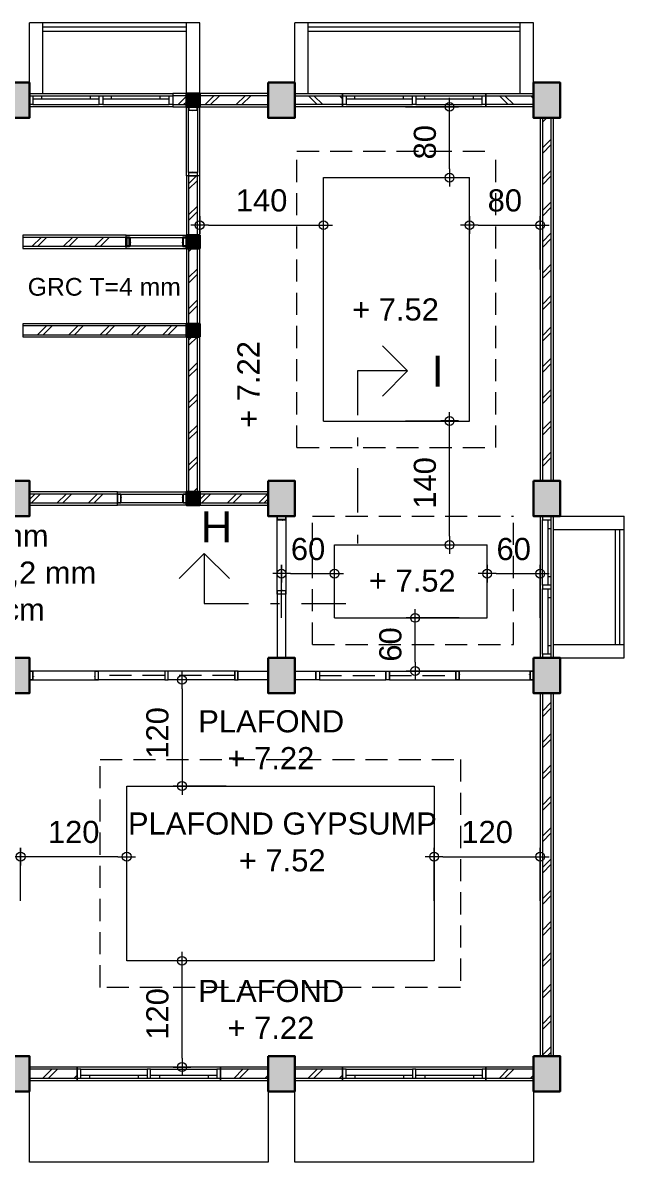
# Model space of a CAD drawing. Header units: millimetres. Extents: x -11 to 1625, y -267 to 180.
# Drawn here: x 934.03 to 940.83, y -131.76 to -118.88 of the extents above; entities that cross this region are included whole.
import ezdxf

# ---------------------------------------------------------------- set-up
doc = ezdxf.new("R2010")
doc.units = ezdxf.units.MM
doc.linetypes.add('DASHDOT', pattern=[1, 0.5, -0.25, 0, -0.25])
doc.linetypes.add('HIDDEN', pattern=[0.375, 0.25, -0.125])
for name, color, linetype, lineweight in [('ars', 11, 'Continuous', 5), ('dinding', 5, 'Continuous', 15), ('KOLOM', 1, 'Continuous', 30), ('kus', 63, 'Continuous', 15), ('lan', 7, 'Continuous', 15), ('not', 7, 'Continuous', 20), ('PARTISI', 190, 'Continuous', 9), ('pla', 213, 'Continuous', 15), ('sol kol', 8, 'Continuous', 0), ('u', 6, 'Continuous', 20)]:
    doc.layers.add(name, color=color, linetype=linetype, lineweight=lineweight)
doc.styles.get("Standard").update_dxf_attribs({"font": 'ARIALUNI.TTF'})
doc.dimstyles.new('SK100', dxfattribs={"dimtxt": 0.25, "dimasz": 0.1, "dimexe": 0.1, "dimexo": 0, "dimgap": 0.15, "dimtad": 1, "dimdec": 0, "dimlfac": 100, "dimzin": 12, "dimdsep": 46, "dimtxsty": 'Standard', "dimblk": 'BULAT', "dimcen": 0.1, "dimclrd": 256, "dimclre": 256, "dimclrt": 256, "dimadec": 0, "dimazin": 3, "dimtfac": 1, "dimtdec": 0, "dimtofl": 0, "dimtmove": 0, "dimatfit": 3, "dimldrblk": 'BULAT', "dimfxl": 0, "dimtolj": 1, "dimtzin": 0, "dimlwd": -1, "dimlwe": -1, "dimarcsym": 0})
pattern_1 = [(45, (926.45462, -132.3344), (-0.1767767, 0.1767767), []), (45, (926.51712, -132.3344), (-0.1767767, 0.1767767), [])]
pattern_2 = [(45, (927.45462, -132.3344), (-0.1767767, 0.1767767), []), (45, (927.51712, -132.3344), (-0.1767767, 0.1767767), [])]

# ---------------------------------------------------------------- blocks, each defined once
blk = doc.blocks.new('KP')
at = {"layer": 'KOLOM'}
blk.add_lwpolyline([(0.075, -0.075), (-0.075, -0.075), (-0.075, 0.075), (0.075, 0.075), (0.075, -0.075)], dxfattribs=at)
blk = doc.blocks.new('K1')
at = {"layer": 'KOLOM'}
blk.add_lwpolyline([(0.2, 0.15), (-0.2, 0.15), (-0.2, -0.15), (0.2, -0.15), (0.2, 0.15)], dxfattribs=at)
blk = doc.blocks.new('BULAT')
for p, q in [((-1, 0), (1, 0)), ((0, -1), (0, 1))]:
    blk.add_line(p, q)
blk.add_circle((0, 0), 0.5)
blk = doc.blocks.new('*D3266')
at = {"layer": 'Defpoints', "color": 0, "ltscale": 0.15}
for p in [(939.88, -121.171), (939.08, -121.671), (939.88, -121.671)]:
    blk.add_point(p, dxfattribs=at)
at = {"layer": 'u', "ltscale": 0.15}
for p, q in [((939.08, -121.671), (939.08, -121.071)), ((939.88, -121.671), (939.88, -121.071)), ((939.18, -121.171), (939.78, -121.171))]:
    blk.add_line(p, q, dxfattribs=at)
at = {"layer": 'u', "ltscale": 0.15, "xscale": 0.1, "yscale": 0.1, "zscale": 0.1, "rotation": 180}
blk.add_blockref('BULAT', (939.08, -121.171), dxfattribs=at)
at = {"layer": 'u', "ltscale": 0.15, "xscale": 0.1, "yscale": 0.1, "zscale": 0.1}
blk.add_blockref('BULAT', (939.88, -121.171), dxfattribs=at)
at = {"layer": 'u', "ltscale": 0.15, "insert": (939.48, -120.893), "char_height": 0.25, "attachment_point": 5}
blk.add_mtext('\\A1;80', dxfattribs=at)
blk = doc.blocks.new('*D3267')
at = {"layer": 'Defpoints', "color": 0, "ltscale": 0.15}
for p in [(937.43, -121.171), (936.03, -121.671), (937.43, -121.671)]:
    blk.add_point(p, dxfattribs=at)
at = {"layer": 'u', "ltscale": 0.15}
for p, q in [((936.03, -121.671), (936.03, -121.071)), ((937.43, -121.671), (937.43, -121.071)), ((936.13, -121.171), (937.33, -121.171))]:
    blk.add_line(p, q, dxfattribs=at)
at = {"layer": 'u', "ltscale": 0.15, "xscale": 0.1, "yscale": 0.1, "zscale": 0.1, "rotation": 180}
blk.add_blockref('BULAT', (936.03, -121.171), dxfattribs=at)
at = {"layer": 'u', "ltscale": 0.15, "xscale": 0.1, "yscale": 0.1, "zscale": 0.1}
blk.add_blockref('BULAT', (937.43, -121.171), dxfattribs=at)
at = {"layer": 'u', "ltscale": 0.15, "insert": (936.73, -120.893), "char_height": 0.25, "attachment_point": 5}
blk.add_mtext('\\A1;140', dxfattribs=at)
blk = doc.blocks.new('*D3268')
at = {"layer": 'Defpoints', "color": 0, "ltscale": 0.15}
for p in [(938.465, -125.609), (938.965, -125.609), (938.965, -126.209)]:
    blk.add_point(p, dxfattribs=at)
at = {"layer": 'u', "ltscale": 0.15}
for p, q in [((938.965, -125.609), (938.365, -125.609)), ((938.465, -126.109), (938.465, -125.709)), ((938.965, -126.209), (938.365, -126.209))]:
    blk.add_line(p, q, dxfattribs=at)
at = {"layer": 'u', "ltscale": 0.15, "xscale": 0.1, "yscale": 0.1, "zscale": 0.1}
for p, rotation in [((938.465, -125.609), 90), ((938.465, -126.209), 270)]:
    blk.add_blockref('BULAT', p, dxfattribs=dict(at, rotation=rotation))
at = {"layer": 'u', "ltscale": 0.15, "insert": (938.187, -125.909), "char_height": 0.25, "attachment_point": 5, "rotation": 90}
blk.add_mtext('\\A1;60', dxfattribs=at)
blk = doc.blocks.new('*D3269')
at = {"layer": 'Defpoints', "color": 0, "ltscale": 0.15}
for p in [(939.88, -125.109), (939.28, -125.609), (939.88, -125.609)]:
    blk.add_point(p, dxfattribs=at)
at = {"layer": 'u', "ltscale": 0.15}
for p, q in [((939.28, -125.609), (939.28, -125.009)), ((939.88, -125.609), (939.88, -125.009)), ((939.38, -125.109), (939.78, -125.109))]:
    blk.add_line(p, q, dxfattribs=at)
at = {"layer": 'u', "ltscale": 0.15, "xscale": 0.1, "yscale": 0.1, "zscale": 0.1, "rotation": 180}
blk.add_blockref('BULAT', (939.28, -125.109), dxfattribs=at)
at = {"layer": 'u', "ltscale": 0.15, "xscale": 0.1, "yscale": 0.1, "zscale": 0.1}
blk.add_blockref('BULAT', (939.88, -125.109), dxfattribs=at)
at = {"layer": 'u', "ltscale": 0.15, "insert": (939.58, -124.832), "char_height": 0.25, "attachment_point": 5}
blk.add_mtext('\\A1;60', dxfattribs=at)
blk = doc.blocks.new('*D3270')
at = {"layer": 'Defpoints', "color": 0, "ltscale": 0.15}
for p in [(937.555, -125.109), (936.955, -125.609), (937.555, -125.609)]:
    blk.add_point(p, dxfattribs=at)
at = {"layer": 'u', "ltscale": 0.15}
for p, q in [((936.955, -125.609), (936.955, -125.009)), ((937.555, -125.609), (937.555, -125.009)), ((937.055, -125.109), (937.455, -125.109))]:
    blk.add_line(p, q, dxfattribs=at)
at = {"layer": 'u', "ltscale": 0.15, "xscale": 0.1, "yscale": 0.1, "zscale": 0.1, "rotation": 180}
blk.add_blockref('BULAT', (936.955, -125.109), dxfattribs=at)
at = {"layer": 'u', "ltscale": 0.15, "xscale": 0.1, "yscale": 0.1, "zscale": 0.1}
blk.add_blockref('BULAT', (937.555, -125.109), dxfattribs=at)
at = {"layer": 'u', "ltscale": 0.15, "insert": (937.255, -124.832), "char_height": 0.25, "attachment_point": 5}
blk.add_mtext('\\A1;60', dxfattribs=at)
blk = doc.blocks.new('*D3271')
at = {"layer": 'Defpoints', "color": 0, "ltscale": 0.15}
for p in [(938.355, -123.384), (938.855, -123.384), (938.355, -124.784)]:
    blk.add_point(p, dxfattribs=at)
at = {"layer": 'u', "ltscale": 0.15}
for p, q in [((938.355, -123.384), (938.955, -123.384)), ((938.855, -124.684), (938.855, -123.484)), ((938.355, -124.784), (938.955, -124.784))]:
    blk.add_line(p, q, dxfattribs=at)
at = {"layer": 'u', "ltscale": 0.15, "xscale": 0.1, "yscale": 0.1, "zscale": 0.1}
for p, rotation in [((938.855, -123.384), 90), ((938.855, -124.784), 270)]:
    blk.add_blockref('BULAT', p, dxfattribs=dict(at, rotation=rotation))
at = {"layer": 'u', "ltscale": 0.15, "insert": (938.577, -124.084), "char_height": 0.25, "attachment_point": 5, "rotation": 90}
blk.add_mtext('\\A1;140', dxfattribs=at)
blk = doc.blocks.new('*D3283')
at = {"layer": 'Defpoints', "color": 0, "ltscale": 0.15}
for p in [(939.88, -128.307), (938.68, -128.807), (939.88, -128.807)]:
    blk.add_point(p, dxfattribs=at)
at = {"layer": 'u', "ltscale": 0.15}
for p, q in [((938.68, -128.807), (938.68, -128.207)), ((939.88, -128.807), (939.88, -128.207)), ((938.78, -128.307), (939.78, -128.307))]:
    blk.add_line(p, q, dxfattribs=at)
at = {"layer": 'u', "ltscale": 0.15, "xscale": 0.1, "yscale": 0.1, "zscale": 0.1, "rotation": 180}
blk.add_blockref('BULAT', (938.68, -128.307), dxfattribs=at)
at = {"layer": 'u', "ltscale": 0.15, "xscale": 0.1, "yscale": 0.1, "zscale": 0.1}
blk.add_blockref('BULAT', (939.88, -128.307), dxfattribs=at)
at = {"layer": 'u', "ltscale": 0.15, "insert": (939.28, -128.029), "char_height": 0.25, "attachment_point": 5}
blk.add_mtext('\\A1;120', dxfattribs=at)
blk = doc.blocks.new('*D3284')
at = {"layer": 'Defpoints', "color": 0, "ltscale": 0.15}
for p in [(935.83, -129.484), (936.33, -129.484), (936.33, -130.684)]:
    blk.add_point(p, dxfattribs=at)
at = {"layer": 'u', "ltscale": 0.15}
for p, q in [((936.33, -129.484), (935.73, -129.484)), ((935.83, -130.584), (935.83, -129.584)), ((936.33, -130.684), (935.73, -130.684))]:
    blk.add_line(p, q, dxfattribs=at)
at = {"layer": 'u', "ltscale": 0.15, "xscale": 0.1, "yscale": 0.1, "zscale": 0.1}
for p, rotation in [((935.83, -129.484), 90), ((935.83, -130.684), 270)]:
    blk.add_blockref('BULAT', p, dxfattribs=dict(at, rotation=rotation))
at = {"layer": 'u', "ltscale": 0.15, "insert": (935.553, -130.084), "char_height": 0.25, "attachment_point": 5, "rotation": 90}
blk.add_mtext('\\A1;120', dxfattribs=at)
blk = doc.blocks.new('*D3285')
at = {"layer": 'Defpoints', "color": 0, "ltscale": 0.15}
for p in [(934.005, -128.307), (934.005, -128.807), (935.205, -128.807)]:
    blk.add_point(p, dxfattribs=at)
at = {"layer": 'u', "ltscale": 0.15}
for p, q in [((934.005, -128.807), (934.005, -128.207)), ((935.205, -128.807), (935.205, -128.207)), ((935.105, -128.307), (934.105, -128.307))]:
    blk.add_line(p, q, dxfattribs=at)
at = {"layer": 'u', "ltscale": 0.15, "xscale": 0.1, "yscale": 0.1, "zscale": 0.1, "rotation": 180}
blk.add_blockref('BULAT', (934.005, -128.307), dxfattribs=at)
at = {"layer": 'u', "ltscale": 0.15, "xscale": 0.1, "yscale": 0.1, "zscale": 0.1}
blk.add_blockref('BULAT', (935.205, -128.307), dxfattribs=at)
at = {"layer": 'u', "ltscale": 0.15, "insert": (934.605, -128.029), "char_height": 0.25, "attachment_point": 5}
blk.add_mtext('\\A1;120', dxfattribs=at)
blk = doc.blocks.new('*D3286')
at = {"layer": 'Defpoints', "color": 0, "ltscale": 0.15}
for p in [(936.33, -126.309), (935.83, -127.509), (936.33, -127.509)]:
    blk.add_point(p, dxfattribs=at)
at = {"layer": 'u', "ltscale": 0.15}
for p, q in [((936.33, -126.309), (935.73, -126.309)), ((935.83, -126.409), (935.83, -127.409)), ((936.33, -127.509), (935.73, -127.509))]:
    blk.add_line(p, q, dxfattribs=at)
at = {"layer": 'u', "ltscale": 0.15, "xscale": 0.1, "yscale": 0.1, "zscale": 0.1}
for p, rotation in [((935.83, -126.309), 90), ((935.83, -127.509), 270)]:
    blk.add_blockref('BULAT', p, dxfattribs=dict(at, rotation=rotation))
at = {"layer": 'u', "ltscale": 0.15, "insert": (935.553, -126.909), "char_height": 0.25, "attachment_point": 5, "rotation": 90}
blk.add_mtext('\\A1;120', dxfattribs=at)
blk = doc.blocks.new('*D3287')
at = {"layer": 'Defpoints', "color": 0, "ltscale": 0.15}
for p in [(938.355, -119.834), (938.855, -119.834), (938.355, -120.634)]:
    blk.add_point(p, dxfattribs=at)
at = {"layer": 'u', "ltscale": 0.15}
for p, q in [((938.355, -119.834), (938.955, -119.834)), ((938.855, -120.534), (938.855, -119.934)), ((938.355, -120.634), (938.955, -120.634))]:
    blk.add_line(p, q, dxfattribs=at)
at = {"layer": 'u', "ltscale": 0.15, "xscale": 0.1, "yscale": 0.1, "zscale": 0.1}
for p, rotation in [((938.855, -119.834), 90), ((938.855, -120.634), 270)]:
    blk.add_blockref('BULAT', p, dxfattribs=dict(at, rotation=rotation))
at = {"layer": 'u', "ltscale": 0.15, "insert": (938.577, -120.234), "char_height": 0.25, "attachment_point": 5, "rotation": 90}
blk.add_mtext('\\A1;80', dxfattribs=at)

msp = doc.modelspace()

# ---------------------------------------------------------------- hatches: boundary and pattern name
at = {"layer": 'ars'}
h = msp.add_hatch(dxfattribs=at)
h.set_pattern_fill('TEMBOK', color=256, scale=0.25)
h.set_pattern_definition([(45, (927.14962, -132.3344), (-0.1767767, 0.1767767), []), (45, (927.21212, -132.3344), (-0.1767767, 0.1767767), [])])
h.paths.add_polyline_path([(935.8796157, -119.7094075), (935.7246157, -119.7094075), (935.7246157, -119.8094075), (935.8796157, -119.8094075)])
h = msp.add_hatch(dxfattribs=at)
h.set_pattern_fill('TEMBOK', color=256, scale=0.25)
h.set_pattern_definition(pattern_2)
h.paths.add_polyline_path([(936.8046157, -119.7094075), (936.0296157, -119.7094075), (936.0296157, -119.8094075), (936.8046157, -119.8094075)])
h = msp.add_hatch(dxfattribs=at)
h.set_pattern_fill('TEMBOK', color=256, scale=0.25)
h.set_pattern_definition([(315, (932.90462, -118.1844), (-0.176777, -0.176777), []), (315, (932.96712, -118.1844), (-0.176777, -0.176777), [])])
h.paths.add_polyline_path([(937.6446157, -119.8094075), (937.1046157, -119.8094075), (937.1046157, -119.7094075), (937.6446157, -119.7094075)])
h = msp.add_hatch(dxfattribs=at)
h.set_pattern_fill('TEMBOK', color=256, scale=0.25)
h.set_pattern_definition([(315, (935.06462, -118.1844), (-0.176777, -0.176777), []), (315, (935.12712, -118.1844), (-0.176777, -0.176777), [])])
h.paths.add_polyline_path([(939.8046157, -119.8094075), (939.2646157, -119.8094075), (939.2646157, -119.7094075), (939.8046157, -119.7094075)])
h = msp.add_hatch(dxfattribs=at)
h.set_pattern_fill('TEMBOK', color=256, scale=0.25)
h.set_pattern_definition(pattern_1)
h.paths.add_polyline_path([(940.0046157, -124.0594075), (940.0046157, -119.9594075), (939.9046157, -119.9594075), (939.9046157, -124.0594075)])
h = msp.add_hatch(dxfattribs=at)
h.set_pattern_fill('TEMBOK', color=256, scale=0.25)
h.set_pattern_definition(pattern_2)
h.paths.add_polyline_path([(936.0046157, -121.2844075), (936.0046157, -120.6144075), (935.9046157, -120.6144075), (935.9046157, -121.2844075)])
h = msp.add_hatch(dxfattribs=at)
h.set_pattern_fill('TEMBOK', color=256, scale=0.25)
h.set_pattern_definition(pattern_2)
h.paths.add_polyline_path([(934.0296157, -121.4094075), (935.1996157, -121.4094075), (935.1996157, -121.3094075), (934.0296157, -121.3094075)])
h = msp.add_hatch(dxfattribs=at)
h.set_pattern_fill('TEMBOK', color=256, scale=0.25)
h.set_pattern_definition(pattern_2)
h.paths.add_polyline_path([(935.9046157, -121.4344075), (935.9046157, -124.1844075), (936.0046157, -124.1844075), (936.0046157, -121.4344075)])
h = msp.add_hatch(dxfattribs=at)
h.set_pattern_fill('TEMBOK', color=256, scale=0.25)
h.set_pattern_definition(pattern_2)
h.paths.add_polyline_path([(934.0296157, -122.4094075), (935.8796157, -122.4094075), (935.8796157, -122.3094075), (934.0296157, -122.3094075)])
h = msp.add_hatch(dxfattribs=at)
h.set_pattern_fill('TEMBOK', color=256, scale=0.25)
h.set_pattern_definition(pattern_2)
h.paths.add_polyline_path([(934.1046157, -124.3094075), (935.0996157, -124.3094075), (935.0996157, -124.2094075), (934.1046157, -124.2094075)])
h = msp.add_hatch(dxfattribs=at)
h.set_pattern_fill('TEMBOK', color=256, scale=0.25)
h.set_pattern_definition([(45, (929.37962, -132.3344), (-0.1767767, 0.1767767), []), (45, (929.44212, -132.3344), (-0.1767767, 0.1767767), [])])
h.paths.add_polyline_path([(936.0296157, -124.3094075), (936.8046157, -124.3094075), (936.8046157, -124.2094075), (936.0296157, -124.2094075)])
h = msp.add_hatch(dxfattribs=at)
h.set_pattern_fill('TEMBOK', color=256, scale=0.25)
h.set_pattern_definition(pattern_1)
h.paths.add_polyline_path([(940.0046157, -130.5594075), (940.0046157, -126.4594075), (939.9046157, -126.4594075), (939.9046157, -130.5594075)])
h = msp.add_hatch(dxfattribs=at)
h.set_pattern_fill('TEMBOK', color=256, scale=0.25)
h.set_pattern_definition([(45, (929.90462, -132.3344), (-0.176777, 0.176777), []), (45, (929.96712, -132.3344), (-0.176777, 0.176777), [])])
h.paths.add_polyline_path([(934.6446157, -130.7094075), (934.1046157, -130.7094075), (934.1046157, -130.8094075), (934.6446157, -130.8094075)])
h = msp.add_hatch(dxfattribs=at)
h.set_pattern_fill('TEMBOK', color=256, scale=0.25)
h.set_pattern_definition([(45, (932.06462, -132.3344), (-0.176777, 0.176777), []), (45, (932.12712, -132.3344), (-0.176777, 0.176777), [])])
h.paths.add_polyline_path([(936.8046157, -130.7094075), (936.2646157, -130.7094075), (936.2646157, -130.8094075), (936.8046157, -130.8094075)])
h = msp.add_hatch(dxfattribs=at)
h.set_pattern_fill('TEMBOK', color=256, scale=0.25)
h.set_pattern_definition([(45, (932.90462, -132.3344), (-0.176777, 0.176777), []), (45, (932.96712, -132.3344), (-0.176777, 0.176777), [])])
h.paths.add_polyline_path([(937.6446157, -130.7094075), (937.1046157, -130.7094075), (937.1046157, -130.8094075), (937.6446157, -130.8094075)])
h = msp.add_hatch(dxfattribs=at)
h.set_pattern_fill('TEMBOK', color=256, scale=0.25)
h.set_pattern_definition([(45, (935.06462, -132.3344), (-0.176777, 0.176777), []), (45, (935.12712, -132.3344), (-0.176777, 0.176777), [])])
h.paths.add_polyline_path([(939.8046157, -130.7094075), (939.2646157, -130.7094075), (939.2646157, -130.8094075), (939.8046157, -130.8094075)])
at = {"layer": 'sol kol'}
for points in [[(933.8046157, -119.5594075), (933.8046157, -119.9594075), (934.1046157, -119.9594075), (934.1046157, -119.5594075)], [(936.8046157, -119.5594075), (936.8046157, -119.9594075), (937.1046157, -119.9594075), (937.1046157, -119.5594075)], [(939.8046157, -119.5594075), (939.8046157, -119.9594075), (940.1046157, -119.9594075), (940.1046157, -119.5594075)], [(936.0296157, -119.8344075), (935.8796157, -119.8344075), (935.8796157, -119.6844075), (936.0296157, -119.6844075)], [(936.0296157, -121.4344075), (935.8796157, -121.4344075), (935.8796157, -121.2844075), (936.0296157, -121.2844075)], [(936.0296157, -122.4344075), (935.8796157, -122.4344075), (935.8796157, -122.2844075), (936.0296157, -122.2844075)], [(933.8046157, -124.0594075), (933.8046157, -124.4594075), (934.1046157, -124.4594075), (934.1046157, -124.0594075)], [(936.8046157, -124.0594075), (936.8046157, -124.4594075), (937.1046157, -124.4594075), (937.1046157, -124.0594075)], [(939.8046157, -124.0594075), (939.8046157, -124.4594075), (940.1046157, -124.4594075), (940.1046157, -124.0594075)], [(936.0296157, -124.3344075), (935.8796157, -124.3344075), (935.8796157, -124.1844075), (936.0296157, -124.1844075)], [(933.8046157, -126.0594075), (933.8046157, -126.4594075), (934.1046157, -126.4594075), (934.1046157, -126.0594075)], [(936.8046157, -126.0594075), (936.8046157, -126.4594075), (937.1046157, -126.4594075), (937.1046157, -126.0594075)], [(939.8046157, -126.0594075), (939.8046157, -126.4594075), (940.1046157, -126.4594075), (940.1046157, -126.0594075)], [(933.8046157, -130.5594075), (933.8046157, -130.9594075), (934.1046157, -130.9594075), (934.1046157, -130.5594075)], [(936.8046157, -130.5594075), (936.8046157, -130.9594075), (937.1046157, -130.9594075), (937.1046157, -130.5594075)], [(939.8046157, -130.5594075), (939.8046157, -130.9594075), (940.1046157, -130.9594075), (940.1046157, -130.5594075)]]:
    msp.add_hatch(color=256, dxfattribs=at).paths.add_polyline_path(points)

# ---------------------------------------------------------------- linework, layer by layer
for points in [[(935.244504, -121.3694075), (935.2396157, -121.3694075), (935.2396157, -121.3708598), (935.2396157, -121.4094075), (935.1996157, -121.4094075), (935.1996157, -121.3094075), (935.2396157, -121.3094075), (935.2396157, -121.3659014), (935.244504, -121.3676602)], [(935.2376157, -121.3114075), (935.2016157, -121.3114075), (935.2016157, -121.4074075), (935.2376157, -121.4074075)], [(935.8347274, -121.3694075), (935.8396157, -121.3694075), (935.8396157, -121.3708598), (935.8396157, -121.4094075), (935.8796157, -121.4094075), (935.8796157, -121.3094075), (935.8396157, -121.3094075), (935.8396157, -121.3659014), (935.8347274, -121.3676602)], [(935.8416157, -121.3114075), (935.8776157, -121.3114075), (935.8776157, -121.4074075), (935.8416157, -121.4074075)]]:
    msp.add_lwpolyline(points, close=True)
at = {"layer": 'ars'}
for points in [[(935.8796157, -118.9344075), (934.2546157, -118.9344075)], [(939.6546157, -118.9344075), (937.2546157, -118.9344075)], [(935.8796157, -118.9844075), (934.2546157, -118.9844075)], [(939.6546157, -118.9844075), (937.2546157, -118.9844075)], [(940.7296157, -125.9094075), (940.7296157, -124.6094075)], [(940.7796157, -125.9094075), (940.7796157, -124.6094075)]]:
    msp.add_lwpolyline(points, dxfattribs=at)
for points in [[(935.8796157, -119.7094075), (935.7246157, -119.7094075), (935.7246157, -119.8094075), (935.8796157, -119.8094075)], [(936.8046157, -119.7094075), (936.0296157, -119.7094075), (936.0296157, -119.8094075), (936.8046157, -119.8094075)], [(937.6446157, -119.8094075), (937.1046157, -119.8094075), (937.1046157, -119.7094075), (937.6446157, -119.7094075)], [(939.8046157, -119.8094075), (939.2646157, -119.8094075), (939.2646157, -119.7094075), (939.8046157, -119.7094075)], [(940.0046157, -124.0594075), (940.0046157, -119.9594075), (939.9046157, -119.9594075), (939.9046157, -124.0594075)], [(936.0046157, -121.2844075), (936.0046157, -120.6144075), (935.9046157, -120.6144075), (935.9046157, -121.2844075)], [(934.0296157, -121.4094075), (935.1996157, -121.4094075), (935.1996157, -121.3094075), (934.0296157, -121.3094075)], [(935.9046157, -121.4344075), (935.9046157, -124.1844075), (936.0046157, -124.1844075), (936.0046157, -121.4344075)], [(934.0296157, -122.4094075), (935.8796157, -122.4094075), (935.8796157, -122.3094075), (934.0296157, -122.3094075)], [(934.1046157, -124.3094075), (935.0996157, -124.3094075), (935.0996157, -124.2094075), (934.1046157, -124.2094075)], [(936.0296157, -124.3094075), (936.8046157, -124.3094075), (936.8046157, -124.2094075), (936.0296157, -124.2094075)], [(940.0046157, -130.5594075), (940.0046157, -126.4594075), (939.9046157, -126.4594075), (939.9046157, -130.5594075)], [(934.6446157, -130.7094075), (934.1046157, -130.7094075), (934.1046157, -130.8094075), (934.6446157, -130.8094075)], [(936.8046157, -130.7094075), (936.2646157, -130.7094075), (936.2646157, -130.8094075), (936.8046157, -130.8094075)], [(937.6446157, -130.7094075), (937.1046157, -130.7094075), (937.1046157, -130.8094075), (937.6446157, -130.8094075)], [(939.8046157, -130.7094075), (939.2646157, -130.7094075), (939.2646157, -130.8094075), (939.8046157, -130.8094075)]]:
    msp.add_lwpolyline(points, close=True, dxfattribs=at)
at = {"layer": 'dinding'}
for points in [[(935.8796157, -119.6844075), (935.7246157, -119.6844075), (935.7246157, -119.8344075), (935.8796157, -119.8344075)], [(936.8046157, -119.6844075), (936.0296157, -119.6844075), (936.0296157, -119.8344075), (936.8046157, -119.8344075)], [(937.6446157, -119.8344075), (937.1046157, -119.8344075), (937.1046157, -119.6844075), (937.6446157, -119.6844075)], [(939.8046157, -119.8344075), (939.2646157, -119.8344075), (939.2646157, -119.6844075), (939.8046157, -119.6844075)], [(940.0296157, -124.0594075), (940.0296157, -119.9594075), (939.8796157, -119.9594075), (939.8796157, -124.0594075)], [(936.0296157, -121.2844075), (936.0296157, -120.6144075), (935.8796157, -120.6144075), (935.8796157, -121.2844075)], [(934.0296157, -121.4344075), (935.1996157, -121.4344075), (935.1996157, -121.2844075), (934.0296157, -121.2844075)], [(935.8796157, -121.4344075), (935.8796157, -124.1844075), (936.0296157, -124.1844075), (936.0296157, -121.4344075)], [(934.0296157, -122.4344075), (935.8796157, -122.4344075), (935.8796157, -122.2844075), (934.0296157, -122.2844075)], [(934.1046157, -124.3344075), (935.0996157, -124.3344075), (935.0996157, -124.1844075), (934.1046157, -124.1844075)], [(936.0296157, -124.3344075), (936.8046157, -124.3344075), (936.8046157, -124.1844075), (936.0296157, -124.1844075)], [(940.0296157, -130.5594075), (940.0296157, -126.4594075), (939.8796157, -126.4594075), (939.8796157, -130.5594075)], [(934.6446157, -130.6844075), (934.1046157, -130.6844075), (934.1046157, -130.8344075), (934.6446157, -130.8344075)], [(936.8046157, -130.6844075), (936.2646157, -130.6844075), (936.2646157, -130.8344075), (936.8046157, -130.8344075)], [(937.6446157, -130.6844075), (937.1046157, -130.6844075), (937.1046157, -130.8344075), (937.6446157, -130.8344075)], [(939.8046157, -130.6844075), (939.2646157, -130.6844075), (939.2646157, -130.8344075), (939.8046157, -130.8344075)]]:
    msp.add_lwpolyline(points, close=True, dxfattribs=at)
at = {"layer": 'kus'}
for p, q in [((934.1446157, -119.7094075), (934.8946157, -119.7094075)), ((934.2446157, -119.7444075), (934.2446157, -119.7094075)), ((934.7946157, -119.7444075), (934.7946157, -119.7094075)), ((934.9346157, -119.7094075), (935.6846157, -119.7094075)), ((935.0346157, -119.7444075), (935.0346157, -119.7094075)), ((935.5846157, -119.7444075), (935.5846157, -119.7094075)), ((937.6846157, -119.7094075), (938.4346157, -119.7094075)), ((937.7846157, -119.7444075), (937.7846157, -119.7094075)), ((938.3346157, -119.7444075), (938.3346157, -119.7094075)), ((938.4746157, -119.7094075), (939.2246157, -119.7094075)), ((938.5746157, -119.7444075), (938.5746157, -119.7094075)), ((939.1246157, -119.7444075), (939.1246157, -119.7094075)), ((934.1446157, -119.7444075), (934.8946157, -119.7444075)), ((934.1446157, -119.8094075), (934.8946157, -119.8094075)), ((934.9346157, -119.7444075), (935.6846157, -119.7444075)), ((934.9346157, -119.8094075), (935.6846157, -119.8094075)), ((937.6846157, -119.7444075), (938.4346157, -119.7444075)), ((937.6846157, -119.8094075), (938.4346157, -119.8094075)), ((938.4746157, -119.7444075), (939.2246157, -119.7444075)), ((938.4746157, -119.8094075), (939.2246157, -119.8094075)), ((935.9046157, -120.5744075), (935.9046157, -119.8744075)), ((936.0046157, -119.8744075), (936.0046157, -120.5744075)), ((935.2396157, -121.3094075), (935.8396157, -121.3094075)), ((935.8396157, -121.4094075), (935.2396157, -121.4094075)), ((935.0996157, -124.1844075), (935.8796157, -124.1844075)), ((935.1396157, -124.2094075), (935.8396157, -124.2094075)), ((935.8796157, -124.3344075), (935.0996157, -124.3344075)), ((935.8396157, -124.3094075), (935.1396157, -124.3094075)), ((936.9046157, -125.2994075), (936.9046157, -124.4994075)), ((937.0046157, -124.4994075), (937.0046157, -125.2994075)), ((939.9046157, -125.2394075), (939.9046157, -124.4994075)), ((939.9696157, -125.2394075), (939.9696157, -124.4994075)), ((940.0046157, -125.2394075), (940.0046157, -124.4994075)), ((939.9696157, -124.5994075), (940.0046157, -124.5994075)), ((939.9696157, -125.1394075), (940.0046157, -125.1394075)), ((939.9046157, -126.0194075), (939.9046157, -125.2794075)), ((939.9696157, -126.0194075), (939.9696157, -125.2794075)), ((939.9696157, -125.3794075), (940.0046157, -125.3794075)), ((940.0046157, -126.0194075), (940.0046157, -125.2794075)), ((939.9696157, -125.9194075), (940.0046157, -125.9194075)), ((934.8446157, -126.2094075), (934.1446157, -126.2094075)), ((935.6346157, -126.2094075), (934.8846157, -126.2094075)), ((936.4246157, -126.2094075), (935.6746157, -126.2094075)), ((937.3846157, -126.2094075), (938.1346157, -126.2094075)), ((938.1746157, -126.2094075), (938.9246157, -126.2094075)), ((939.7646157, -126.2094075), (938.9646157, -126.2094075)), ((934.1446157, -126.3094075), (934.8446157, -126.3094075)), ((935.6346157, -126.3094075), (934.8846157, -126.3094075)), ((936.4246157, -126.3094075), (935.6746157, -126.3094075)), ((937.3846157, -126.3094075), (938.1346157, -126.3094075)), ((938.1746157, -126.3094075), (938.9246157, -126.3094075)), ((938.9646157, -126.3094075), (939.7646157, -126.3094075)), ((934.6846157, -130.7094075), (935.4346157, -130.7094075)), ((934.6846157, -130.7744075), (935.4346157, -130.7744075)), ((934.6846157, -130.8094075), (935.4346157, -130.8094075)), ((934.7846157, -130.7744075), (934.7846157, -130.8094075)), ((935.3346157, -130.7744075), (935.3346157, -130.8094075)), ((935.4746157, -130.7094075), (936.2246157, -130.7094075)), ((935.4746157, -130.7744075), (936.2246157, -130.7744075)), ((935.4746157, -130.8094075), (936.2246157, -130.8094075)), ((935.5746157, -130.7744075), (935.5746157, -130.8094075)), ((936.1246157, -130.7744075), (936.1246157, -130.8094075)), ((937.6846157, -130.7094075), (938.4346157, -130.7094075)), ((937.6846157, -130.7744075), (938.4346157, -130.7744075)), ((937.6846157, -130.8094075), (938.4346157, -130.8094075)), ((937.7846157, -130.7744075), (937.7846157, -130.8094075)), ((938.3346157, -130.7744075), (938.3346157, -130.8094075)), ((938.4746157, -130.7094075), (939.2246157, -130.7094075)), ((938.4746157, -130.7744075), (939.2246157, -130.7744075)), ((938.4746157, -130.8094075), (939.2246157, -130.8094075)), ((938.5746157, -130.7744075), (938.5746157, -130.8094075)), ((939.1246157, -130.7744075), (939.1246157, -130.8094075))]:
    msp.add_line(p, q, dxfattribs=at)
at = {"layer": 'kus', "linetype": 'HIDDEN'}
for p, q in [((935.6346157, -126.2594075), (934.8846157, -126.2594075)), ((936.4246157, -126.2594075), (935.6746157, -126.2594075)), ((937.3846157, -126.2594075), (938.1346157, -126.2594075)), ((938.1746157, -126.2594075), (938.9246157, -126.2594075))]:
    msp.add_line(p, q, dxfattribs=at)
at = {"layer": 'kus'}
for points in [[(934.1046157, -119.7094075), (934.1446157, -119.7094075), (934.1446157, -119.8094075), (934.1046157, -119.8094075)], [(934.8946157, -119.7094075), (934.9346157, -119.7094075), (934.9346157, -119.8094075), (934.8946157, -119.8094075)], [(935.6846157, -119.7094075), (935.7246157, -119.7094075), (935.7246157, -119.8094075), (935.6846157, -119.8094075)], [(937.6446157, -119.7094075), (937.6846157, -119.7094075), (937.6846157, -119.8094075), (937.6446157, -119.8094075)], [(938.4346157, -119.7094075), (938.4746157, -119.7094075), (938.4746157, -119.8094075), (938.4346157, -119.8094075)], [(939.2246157, -119.7094075), (939.2646157, -119.7094075), (939.2646157, -119.8094075), (939.2246157, -119.8094075)], [(935.9446157, -119.8792958), (935.9446157, -119.8744075), (935.9431634, -119.8744075), (935.9046157, -119.8744075), (935.9046157, -119.8344075), (936.0046157, -119.8344075), (936.0046157, -119.8744075), (935.9481218, -119.8744075), (935.946363, -119.8792958)], [(936.0026157, -119.8724075), (936.0026157, -119.8364075), (935.9066157, -119.8364075), (935.9066157, -119.8724075)], [(935.9446157, -120.5695191), (935.9446157, -120.5744075), (935.9431634, -120.5744075), (935.9046157, -120.5744075), (935.9046157, -120.6144075), (936.0046157, -120.6144075), (936.0046157, -120.5744075), (935.9481218, -120.5744075), (935.946363, -120.5695191)], [(936.0026157, -120.5764075), (936.0026157, -120.6124075), (935.9066157, -120.6124075), (935.9066157, -120.5764075)], [(935.144504, -124.2494075), (935.1396157, -124.2494075), (935.1396157, -124.2479551), (935.1396157, -124.2094075), (935.0996157, -124.2094075), (935.0996157, -124.3094075), (935.1396157, -124.3094075), (935.1396157, -124.2529135), (935.144504, -124.2511547)], [(935.1376157, -124.3074075), (935.1016157, -124.3074075), (935.1016157, -124.2114075), (935.1376157, -124.2114075)], [(935.8347274, -124.2494075), (935.8396157, -124.2494075), (935.8396157, -124.2479551), (935.8396157, -124.2094075), (935.8796157, -124.2094075), (935.8796157, -124.3094075), (935.8396157, -124.3094075), (935.8396157, -124.2529135), (935.8347274, -124.2511547)], [(935.8416157, -124.3074075), (935.8776157, -124.3074075), (935.8776157, -124.2114075), (935.8416157, -124.2114075)], [(936.9646157, -124.5042958), (936.9646157, -124.4994075), (936.9660681, -124.4994075), (937.0046157, -124.4994075), (937.0046157, -124.4594075), (936.9046157, -124.4594075), (936.9046157, -124.4994075), (936.9611097, -124.4994075), (936.9628685, -124.5042958)], [(936.9066157, -124.4974075), (936.9066157, -124.4614075), (937.0026157, -124.4614075), (937.0026157, -124.4974075)], [(940.0046157, -124.4994075), (940.0046157, -124.4594075), (939.9046157, -124.4594075), (939.9046157, -124.4994075)], [(940.0046157, -125.2794075), (940.0046157, -125.2394075), (939.9046157, -125.2394075), (939.9046157, -125.2794075)], [(936.9646157, -125.2945191), (936.9646157, -125.2994075), (936.9660681, -125.2994075), (937.0046157, -125.2994075), (937.0046157, -125.3394075), (936.9046157, -125.3394075), (936.9046157, -125.2994075), (936.9611097, -125.2994075), (936.9628685, -125.2945191)], [(936.9066157, -125.3014075), (936.9066157, -125.3374075), (937.0026157, -125.3374075), (937.0026157, -125.3014075)], [(940.0046157, -126.0594075), (940.0046157, -126.0194075), (939.9046157, -126.0194075), (939.9046157, -126.0594075)], [(934.149504, -126.2694075), (934.1446157, -126.2694075), (934.1446157, -126.2708598), (934.1446157, -126.3094075), (934.1046157, -126.3094075), (934.1046157, -126.2094075), (934.1446157, -126.2094075), (934.1446157, -126.2659014), (934.149504, -126.2676602)], [(934.1426157, -126.2114075), (934.1066157, -126.2114075), (934.1066157, -126.3074075), (934.1426157, -126.3074075)], [(934.8397274, -126.2694075), (934.8446157, -126.2694075), (934.8446157, -126.2708598), (934.8446157, -126.3094075), (934.8846157, -126.3094075), (934.8846157, -126.2094075), (934.8446157, -126.2094075), (934.8446157, -126.2659014), (934.8397274, -126.2676602)], [(934.8466157, -126.2114075), (934.8826157, -126.2114075), (934.8826157, -126.3074075), (934.8466157, -126.3074075)], [(935.6346157, -126.3094075), (935.6746157, -126.3094075), (935.6746157, -126.2094075), (935.6346157, -126.2094075)], [(935.6366157, -126.3074075), (935.6726157, -126.3074075), (935.6726157, -126.2114075), (935.6366157, -126.2114075)], [(936.4246157, -126.3094075), (936.4646157, -126.3094075), (936.4646157, -126.2094075), (936.4246157, -126.2094075)], [(936.4266157, -126.3074075), (936.4626157, -126.3074075), (936.4626157, -126.2114075), (936.4266157, -126.2114075)], [(937.3846157, -126.3094075), (937.3446157, -126.3094075), (937.3446157, -126.2094075), (937.3846157, -126.2094075)], [(937.3826157, -126.3074075), (937.3466157, -126.3074075), (937.3466157, -126.2114075), (937.3826157, -126.2114075)], [(938.1746157, -126.3094075), (938.1346157, -126.3094075), (938.1346157, -126.2094075), (938.1746157, -126.2094075)], [(938.1726157, -126.3074075), (938.1366157, -126.3074075), (938.1366157, -126.2114075), (938.1726157, -126.2114075)], [(938.969504, -126.2494075), (938.9646157, -126.2494075), (938.9646157, -126.2479551), (938.9646157, -126.2094075), (938.9246157, -126.2094075), (938.9246157, -126.3094075), (938.9646157, -126.3094075), (938.9646157, -126.2529135), (938.969504, -126.2511547)], [(938.9626157, -126.3074075), (938.9266157, -126.3074075), (938.9266157, -126.2114075), (938.9626157, -126.2114075)], [(939.7597274, -126.2494075), (939.7646157, -126.2494075), (939.7646157, -126.2479551), (939.7646157, -126.2094075), (939.8046157, -126.2094075), (939.8046157, -126.3094075), (939.7646157, -126.3094075), (939.7646157, -126.2529135), (939.7597274, -126.2511547)], [(939.7666157, -126.3074075), (939.8026157, -126.3074075), (939.8026157, -126.2114075), (939.7666157, -126.2114075)], [(934.6446157, -130.8094075), (934.6846157, -130.8094075), (934.6846157, -130.7094075), (934.6446157, -130.7094075)], [(935.4346157, -130.8094075), (935.4746157, -130.8094075), (935.4746157, -130.7094075), (935.4346157, -130.7094075)], [(936.2246157, -130.8094075), (936.2646157, -130.8094075), (936.2646157, -130.7094075), (936.2246157, -130.7094075)], [(937.6446157, -130.8094075), (937.6846157, -130.8094075), (937.6846157, -130.7094075), (937.6446157, -130.7094075)], [(938.4346157, -130.8094075), (938.4746157, -130.8094075), (938.4746157, -130.7094075), (938.4346157, -130.7094075)], [(939.2246157, -130.8094075), (939.2646157, -130.8094075), (939.2646157, -130.7094075), (939.2246157, -130.7094075)]]:
    msp.add_lwpolyline(points, close=True, dxfattribs=at)
at = {"layer": 'lan'}
for p, q in [((934.1046157, -119.5594075), (934.1046157, -118.8844075)), ((934.2546157, -119.6844075), (934.2546157, -118.8844075)), ((935.8796157, -119.6844075), (935.8796157, -118.8844075)), ((936.0296157, -119.6844075), (936.0296157, -118.8844075)), ((937.1046157, -119.5594075), (937.1046157, -118.8844075)), ((937.2546157, -119.6844075), (937.2546157, -118.8844075)), ((939.6546157, -119.6844075), (939.6546157, -118.8844075)), ((939.8046157, -119.5594075), (939.8046157, -118.8844075)), ((935.8796157, -120.6144075), (935.8796157, -119.8344075)), ((936.0296157, -120.6144075), (936.0296157, -119.8344075)), ((935.1996157, -121.2844075), (935.8796157, -121.2844075)), ((935.1996157, -121.4344075), (935.8796157, -121.4344075)), ((938.3800214, -122.818722), (938.0971787, -122.5358793)), ((938.3800214, -122.818722), (937.814336, -122.818722)), ((938.3800214, -122.818722), (938.0971787, -123.1015647)), ((940.1046157, -124.4594075), (940.8296157, -124.4594075)), ((940.0296157, -124.6094075), (940.8296157, -124.6094075)), ((936.0821884, -124.8799135), (935.7993457, -125.1627562)), ((936.0821884, -124.8799135), (936.0821884, -125.4455989)), ((936.0821884, -124.8799135), (936.3650311, -125.1627562)), ((940.0296157, -125.9094075), (940.8296157, -125.9094075)), ((934.1046157, -131.7594075), (934.1046157, -130.8344075)), ((936.8046157, -130.8344075), (936.8046157, -131.7594075)), ((937.1046157, -131.7594075), (937.1046157, -130.8344075)), ((939.8046157, -130.8344075), (939.8046157, -131.7594075)), ((936.8046157, -131.7594075), (934.1046157, -131.7594075)), ((939.8046157, -131.7594075), (937.1046157, -131.7594075))]:
    msp.add_line(p, q, dxfattribs=at)
for points in [[(936.0296157, -118.8844075), (934.1046157, -118.8844075)], [(939.8046157, -118.8844075), (937.1046157, -118.8844075)], [(940.1046157, -126.0594075), (940.8296157, -126.0594075), (940.8296157, -124.4594075)]]:
    msp.add_lwpolyline(points, dxfattribs=at)
for points in [[(934.1046157, -119.6844075), (935.7246157, -119.6844075), (935.7246157, -119.8344075), (934.1046157, -119.8344075)], [(937.6446157, -119.6844075), (939.2646157, -119.6844075), (939.2646157, -119.8344075), (937.6446157, -119.8344075)], [(940.0296157, -126.0594075), (940.0296157, -124.4594075), (939.8796157, -124.4594075), (939.8796157, -126.0594075)], [(934.6446157, -130.8344075), (936.2646157, -130.8344075), (936.2646157, -130.6844075), (934.6446157, -130.6844075)], [(937.6446157, -130.8344075), (939.2646157, -130.8344075), (939.2646157, -130.6844075), (937.6446157, -130.6844075)]]:
    msp.add_lwpolyline(points, close=True, dxfattribs=at)
at = {"layer": 'not', "linetype": 'DASHDOT'}
for p, q in [((937.814336, -122.818722), (937.814336, -124.9117574)), ((936.0821884, -125.4455989), (937.7547004, -125.4455989))]:
    msp.add_line(p, q, dxfattribs=at)
at = {"layer": 'PARTISI'}
for points in [[(936.9046157, -125.3394075), (936.9046157, -126.0594075), (937.0046157, -126.0594075), (937.0046157, -125.3394075)], [(936.4646157, -126.2094075), (936.8046157, -126.2094075), (936.8046157, -126.3094075), (936.4646157, -126.3094075)], [(937.3446157, -126.3094075), (937.1046157, -126.3094075), (937.1046157, -126.2094075), (937.3446157, -126.2094075)]]:
    msp.add_lwpolyline(points, close=True, dxfattribs=at)
at = {"layer": 'pla', "linetype": 'HIDDEN'}
for p, q in [((937.1296157, -120.3344075), (939.3796157, -120.3344075)), ((937.1296157, -123.6844075), (937.1296157, -120.3344075)), ((939.3796157, -123.6844075), (939.3796157, -120.3344075)), ((937.1296157, -123.6844075), (939.3796157, -123.6844075)), ((937.3046157, -124.4594075), (939.5796157, -124.4594075)), ((937.3046157, -125.9094075), (937.3046157, -124.4594075)), ((939.5796157, -125.9094075), (939.5796157, -124.4594075)), ((937.3046157, -125.9094075), (939.5796157, -125.9094075))]:
    msp.add_line(p, q, dxfattribs=at)
at = {"layer": 'pla'}
for p, q in [((937.4296157, -120.6344075), (939.0796157, -120.6344075)), ((937.4296157, -123.3844075), (937.4296157, -120.6344075)), ((939.0796157, -123.3844075), (939.0796157, -120.6344075)), ((937.4296157, -123.3844075), (939.0796157, -123.3844075)), ((937.5546157, -124.7844075), (939.2796157, -124.7844075)), ((937.5546157, -125.6094075), (937.5546157, -124.7844075)), ((939.2796157, -125.6094075), (939.2796157, -124.7844075)), ((937.5546157, -125.6094075), (939.2796157, -125.6094075))]:
    msp.add_line(p, q, dxfattribs=at)
at = {"layer": 'pla', "linetype": 'HIDDEN'}
msp.add_lwpolyline([(934.9046157, -129.7844075), (934.9046157, -127.2094075), (938.9796157, -127.2094075), (938.9796157, -129.7844075)], close=True, dxfattribs=at)
at = {"layer": 'pla'}
msp.add_lwpolyline([(935.2046157, -129.4844075), (935.2046157, -127.5094075), (938.6796157, -127.5094075), (938.6796157, -129.4844075)], close=True, dxfattribs=at)

# ---------------------------------------------------------------- block references
at = {"layer": 'KOLOM', "rotation": 90}
for p in [(933.9546157, -119.7594075), (936.9546157, -119.7594075), (939.9546157, -119.7594075), (933.9546157, -124.2594075), (936.9546157, -124.2594075), (939.9546157, -124.2594075), (933.9546157, -126.2594075), (936.9546157, -126.2594075), (939.9546157, -126.2594075), (933.9546157, -130.7594075), (936.9546157, -130.7594075), (939.9546157, -130.7594075)]:
    msp.add_blockref('K1', p, dxfattribs=at)
at = {"layer": 'KOLOM'}
for p in [(935.9546157, -119.7594075), (935.9546157, -121.3594075), (935.9546157, -122.3594075), (935.9546157, -124.2594075)]:
    msp.add_blockref('KP', p, dxfattribs=at)

# ---------------------------------------------------------------- texts
at = {"layer": 'not'}
for s, width, insert, char_height, attachment_point in [('\\pi0.023619;GRC T=4 mm', 1.74573662, (934.0621227, -121.7678763), 0.2, 1), ('\\pi0.035255;+ 7.52', 1.014063429, (937.7183995, -121.9987869), 0.25, 1), ('\\pi0.18555;I', 0.417653289, (938.4670932, -122.994749), 0.35, 7), ('\\pi0.071429;H', 0.417653289, (935.9714598, -124.4064504), 0.35, 1), ('\\pi0.57683;PLAFOND GYPSUMP T=9mm \\P\\pi0.038463;RANGKA HOLLOW 40 x 40 x 1,2 mm\\P\\pi0.62057;{\\A1;RANGKA JARAK 60 x 120 cm}\\P\\pi2.4722;+ 7.52', 5.88797597, (928.9612778, -124.555456), 0.25, 1), ('\\pi0.038517;+ 7.52', 1.020588248, (937.9049706, -125.0622469), 0.25, 1), ('\\pi0.089949;PLAFOND\\P\\pi0.4207;+ 7.22', 1.784946573, (935.924146, -126.6519183), 0.25, 1), ('\\pi0.028819;PLAFOND GYPSUMP\\P\\pi1.2825;+ 7.52', 3.508524917, (935.1901227, -127.8071697), 0.25, 1), ('\\pi0.089949;PLAFOND\\P\\pi0.4207;+ 7.22', 1.784946573, (935.924146, -129.6990596), 0.25, 1)]:
    msp.add_mtext_dynamic_manual_height_columns(s, width=width, gutter_width=4.3707989, heights=[0], dxfattribs=dict(at, insert=insert, char_height=char_height, attachment_point=attachment_point))
at = {"layer": 'not', "insert": (936.4561099, -123.4980566), "char_height": 0.25, "attachment_point": 1, "rotation": 90}
msp.add_mtext_dynamic_manual_height_columns('\\pi0.037075;+ 7.22', width=1.017704888, gutter_width=4.3707989, heights=[0], dxfattribs=at)

# ---------------------------------------------------------------- dimensions: what is measured, and where the dimension line sits
at = {"layer": 'u', "ltscale": 0.15}
for base, p1, p2, angle, picture, middle in [((938.8551506, -119.8344075), (938.3551506, -120.6344075), (938.3551506, -119.8344075), 90, '*D3287', (938.8551506, -120.2344075)), ((938.8551506, -123.3844075), (938.3551506, -124.7844075), (938.3551506, -123.3844075), 90, '*D3271', (938.8551506, -124.0844075)), ((938.4646157, -125.6094075), (938.9646157, -126.2094075), (938.9646157, -125.6094075), 90, '*D3268', (938.4646157, -125.9094075)), ((935.8304969, -127.5094075), (936.3304969, -126.3094075), (936.3304969, -127.5094075), 270, '*D3286', (935.8304969, -126.9094075)), ((934.0046157, -128.3070443), (935.2046157, -128.8070443), (934.0046157, -128.8070443), 180, '*D3285', (934.6046157, -128.3070443)), ((935.8304969, -129.4844075), (936.3304969, -130.6844075), (936.3304969, -129.4844075), 90, '*D3284', (935.8304969, -130.0844075))]:
    dim = msp.add_linear_dim(base=base, p1=p1, p2=p2, angle=angle, dimstyle='SK100', dxfattribs=at)
    dim.commit()
    dim.dimension.update_dxf_attribs({"geometry": picture, "text_midpoint": middle, "dimtype": 160})
for base, p1, p2, picture, middle in [((937.4296157, -121.1705522), (936.0296157, -121.6705522), (937.4296157, -121.6705522), '*D3267', (936.7296157, -121.1705522)), ((939.8796157, -121.1705522), (939.0796157, -121.6705522), (939.8796157, -121.6705522), '*D3266', (939.4796157, -121.1705522)), ((937.5546157, -125.1094075), (936.9546157, -125.6094075), (937.5546157, -125.6094075), '*D3270', (937.2546157, -125.1094075)), ((939.8796157, -125.1094075), (939.2796157, -125.6094075), (939.8796157, -125.6094075), '*D3269', (939.5796157, -125.1094075)), ((939.8796157, -128.3070443), (938.6796157, -128.8070443), (939.8796157, -128.8070443), '*D3283', (939.2796157, -128.3070443))]:
    dim = msp.add_linear_dim(base=base, p1=p1, p2=p2, dimstyle='SK100', dxfattribs=at)
    dim.commit()
    dim.dimension.update_dxf_attribs({"geometry": picture, "text_midpoint": middle, "dimtype": 160})

doc.saveas('drawing.dxf')
